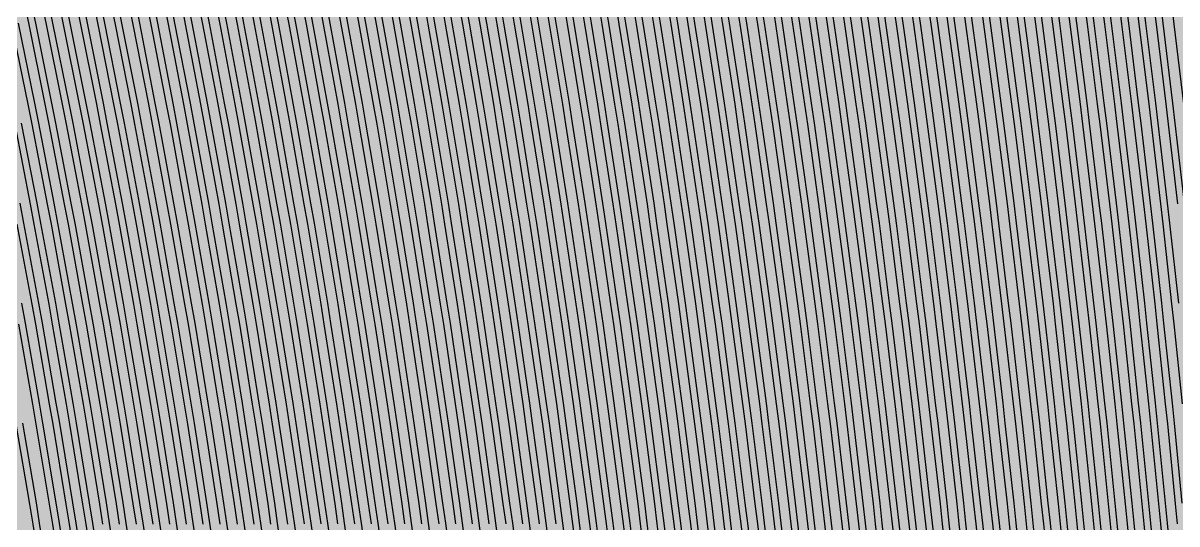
# Model space of a CAD drawing. Header units: metres. Extents: x -7220 to 10980, y -29667 to 1833.
# Drawn here: x 997.2 to 1357.4, y -17179.5 to -17022.9 of the extents above; entities that cross this region are included whole.
import ezdxf

# ---------------------------------------------------------------- set-up
doc = ezdxf.new("R2010")
doc.units = ezdxf.units.M
doc.layers.add('Metal1', color=4, linetype='CONTINUOUS')
doc.layers.add('Polyimide', color=7, linetype='CONTINUOUS')

msp = doc.modelspace()

# ---------------------------------------------------------------- hatches: boundary and pattern name
at = {"layer": 'Polyimide'}
msp.add_hatch(color=7, dxfattribs=at).paths.add_polyline_path([(4099.45, -13861.55), (4142.64, -14152.77), (4214.18, -14438.35), (4313.36, -14715.55), (4439.24, -14981.69), (4590.59, -15234.21), (4765.97, -15470.68), (4963.68, -15688.82), (5181.82, -15886.53), (5418.29, -16061.91), (5670.81, -16213.26), (5936.95, -16339.14), (6214.15, -16438.32), (6499.73, -16509.85), (6790.95, -16553.05), (7085, -16567.5), (9980.38, -16567.5), (10058.79, -16571.35), (10136.45, -16582.87), (10212.6, -16601.95), (10286.52, -16628.4), (10357.49, -16661.96), (10424.83, -16702.32), (10487.89, -16749.09), (10546.06, -16801.81), (10598.78, -16859.98), (10645.55, -16923.04), (10685.91, -16990.38), (10719.48, -17061.35), (10745.93, -17135.27), (10765, -17211.43), (10776.52, -17289.08), (10780.38, -17367.5), (10780.38, -21957.3), (10741.61, -22012.91), (10705.97, -22070.59), (10673.58, -22130.14), (10644.53, -22191.39), (10618.92, -22254.16), (10596.82, -22318.25), (10578.3, -22383.46), (10563.41, -22449.6), (10552.21, -22516.46), (10544.72, -22583.84), (10540.97, -22651.53), (10540.97, -22719.32), (10544.72, -22787.01), (10552.21, -22854.38), (10563.41, -22921.24), (10578.3, -22987.38), (10596.82, -23052.6), (10618.92, -23116.68), (10644.53, -23179.45), (10673.58, -23240.71), (10705.97, -23300.26), (10741.61, -23357.93), (10780.38, -23413.54), (10780.38, -28667.5), (10776.52, -28745.91), (10765, -28823.57), (10745.93, -28899.73), (10719.48, -28973.65), (10685.91, -29044.62), (10645.55, -29111.96), (10598.78, -29175.01), (10546.06, -29233.19), (10487.89, -29285.91), (10424.83, -29332.68), (10357.49, -29373.04), (10286.52, -29406.6), (10212.6, -29433.05), (10136.45, -29452.13), (10058.79, -29463.65), (9980.38, -29467.5), (-6219.63, -29467.5), (-6298.04, -29463.65), (-6375.7, -29452.13), (-6451.85, -29433.05), (-6525.77, -29406.6), (-6596.74, -29373.04), (-6664.08, -29332.68), (-6727.14, -29285.91), (-6785.31, -29233.19), (-6838.03, -29175.01), (-6884.8, -29111.96), (-6925.16, -29044.62), (-6958.73, -28973.65), (-6985.18, -28899.73), (-7004.25, -28823.57), (-7015.77, -28745.91), (-7019.63, -28667.5), (-7019.63, -23426.32), (-6979.36, -23370.07), (-6942.33, -23311.63), (-6908.66, -23251.2), (-6878.45, -23188.96), (-6851.81, -23125.12), (-6828.81, -23059.88), (-6809.53, -22993.44), (-6794.04, -22926.02), (-6782.37, -22857.83), (-6774.57, -22789.09), (-6770.67, -22720.02), (-6770.67, -22650.84), (-6774.57, -22581.77), (-6782.37, -22513.03), (-6794.04, -22444.84), (-6809.53, -22377.42), (-6828.81, -22310.98), (-6851.81, -22245.74), (-6878.45, -22181.89), (-6908.66, -22119.66), (-6942.33, -22059.22), (-6979.36, -22000.79), (-7019.63, -21944.54), (-7019.63, -17367.5), (-7015.77, -17289.08), (-7004.25, -17211.43), (-6985.18, -17135.27), (-6958.73, -17061.35), (-6925.16, -16990.38), (-6884.8, -16923.04), (-6838.03, -16859.98), (-6785.31, -16801.81), (-6727.14, -16749.09), (-6664.08, -16702.32), (-6596.74, -16661.96), (-6525.77, -16628.4), (-6451.85, -16601.95), (-6375.7, -16582.87), (-6298.04, -16571.35), (-6219.63, -16567.5), (-3314, -16567.5), (-3019.95, -16553.05), (-2728.73, -16509.85), (-2443.15, -16438.32), (-2165.95, -16339.14), (-1899.81, -16213.26), (-1647.29, -16061.91), (-1410.82, -15886.53), (-1192.68, -15688.82), (-994.97, -15470.68), (-819.59, -15234.21), (-668.24, -14981.69), (-542.36, -14715.55), (-443.18, -14438.35), (-371.64, -14152.77), (-328.45, -13861.55), (-314, -13567.5), (-314, -13373.48), (-317.45, -13328.11), (-327.72, -13283.78), (-344.58, -13241.52), (-367.63, -13202.3), (-396.35, -13167.01), (-430.08, -13136.47), (-468.03, -13111.38), (-509.35, -13092.32), (-509.35, -13092.32), (-578.18, -13061.27), (-642.2, -13021.24), (-700.26, -12972.96), (-751.3, -12917.31), (-794.39, -12855.3), (-828.74, -12788.06), (-853.73, -12716.8), (-868.91, -12642.84), (-874, -12567.5), (-868.91, -12492.16), (-853.73, -12418.19), (-828.74, -12346.94), (-794.39, -12279.7), (-751.3, -12217.69), (-700.26, -12162.04), (-642.2, -12113.76), (-578.18, -12073.73), (-509.35, -12042.68), (-509.35, -12042.68), (-468.03, -12023.62), (-430.08, -11998.53), (-396.35, -11967.99), (-367.63, -11932.7), (-344.58, -11893.47), (-327.72, -11851.21), (-317.45, -11806.89), (-314, -11761.52), (-314, -11074.31), (-317.45, -11028.94), (-327.72, -10984.62), (-344.58, -10942.36), (-367.63, -10903.13), (-396.35, -10867.84), (-430.08, -10837.3), (-468.03, -10812.21), (-509.35, -10793.16), (-509.35, -10793.16), (-578.18, -10762.1), (-642.2, -10722.07), (-700.26, -10673.8), (-751.3, -10618.15), (-794.39, -10556.13), (-828.74, -10488.89), (-853.73, -10417.64), (-868.91, -10343.67), (-874, -10268.33), (-868.91, -10192.99), (-853.73, -10119.03), (-828.74, -10047.77), (-794.39, -9980.53), (-751.3, -9918.52), (-700.26, -9862.87), (-642.2, -9814.59), (-578.18, -9774.56), (-509.35, -9743.51), (-509.35, -9743.51), (-468.03, -9724.45), (-430.08, -9699.36), (-396.35, -9668.82), (-367.63, -9633.53), (-344.58, -9594.31), (-327.72, -9552.05), (-317.45, -9507.72), (-314, -9462.35), (-314, -8775.14), (-317.45, -8729.78), (-327.72, -8685.45), (-344.58, -8643.19), (-367.63, -8603.96), (-396.35, -8568.68), (-430.08, -8538.14), (-468.03, -8513.05), (-509.35, -8493.99), (-509.35, -8493.99), (-578.18, -8462.94), (-642.2, -8422.91), (-700.26, -8374.63), (-751.3, -8318.98), (-794.39, -8256.97), (-828.74, -8189.73), (-853.73, -8118.47), (-868.91, -8044.5), (-874, -7969.17), (-868.91, -7893.83), (-853.73, -7819.86), (-828.74, -7748.61), (-794.39, -7681.36), (-751.3, -7619.35), (-700.26, -7563.7), (-642.2, -7515.42), (-578.18, -7475.4), (-509.35, -7444.34), (-509.35, -7444.34), (-468.03, -7425.28), (-430.08, -7400.2), (-396.35, -7369.66), (-367.63, -7334.37), (-344.58, -7295.14), (-327.72, -7252.88), (-317.45, -7208.56), (-314, -7163.19), (-314, -6475.98), (-317.45, -6430.61), (-327.72, -6386.29), (-344.58, -6344.02), (-367.63, -6304.8), (-396.35, -6269.51), (-430.08, -6238.97), (-468.03, -6213.88), (-509.35, -6194.82), (-509.35, -6194.82), (-578.18, -6163.77), (-642.2, -6123.74), (-700.26, -6075.46), (-751.3, -6019.81), (-794.39, -5957.8), (-828.74, -5890.56), (-853.73, -5819.31), (-868.91, -5745.34), (-874, -5670), (-868.91, -5594.66), (-853.73, -5520.69), (-828.74, -5449.44), (-794.39, -5382.2), (-751.3, -5320.19), (-700.26, -5264.54), (-642.2, -5216.26), (-578.18, -5176.23), (-509.35, -5145.18), (-509.35, -5145.18), (-468.03, -5126.12), (-430.08, -5101.03), (-396.35, -5070.49), (-367.63, -5035.2), (-344.58, -4995.98), (-327.72, -4953.71), (-317.45, -4909.39), (-314, -4864.02), (-314, 380), (-314, 1532.5), (-269, 1532.5), (-268.78, 1525.63), (-268.1, 1518.79), (-266.98, 1512.02), (-265.42, 1505.32), (-263.43, 1498.75), (-261.01, 1492.32), (-258.17, 1486.06), (-254.93, 1480), (-251.3, 1474.17), (-247.3, 1468.58), (-242.94, 1463.27), (-238.25, 1458.25), (-233.23, 1453.56), (-227.92, 1449.2), (-222.33, 1445.2), (-216.5, 1441.57), (-210.44, 1438.33), (-204.18, 1435.49), (-197.75, 1433.07), (-191.18, 1431.08), (-184.48, 1429.52), (-177.71, 1428.4), (-170.87, 1427.72), (-164, 1427.5), (-157.13, 1427.72), (-150.29, 1428.4), (-143.52, 1429.52), (-136.82, 1431.08), (-130.25, 1433.07), (-123.82, 1435.49), (-117.56, 1438.33), (-111.5, 1441.57), (-105.67, 1445.2), (-100.08, 1449.2), (-94.77, 1453.56), (-89.75, 1458.25), (-85.06, 1463.27), (-80.7, 1468.58), (-76.7, 1474.17), (-73.07, 1480), (-69.83, 1486.06), (-66.99, 1492.32), (-64.57, 1498.75), (-62.58, 1505.32), (-61.02, 1512.02), (-59.9, 1518.79), (-59.22, 1525.63), (-59, 1532.5), (1786, 1532.5), (3835, 1532.5), (3835.21, 1539.04), (3835.86, 1545.55), (3836.92, 1552.01), (3838.41, 1558.38), (3840.31, 1564.64), (3842.61, 1570.77), (3845.31, 1576.73), (3848.4, 1582.5), (3851.85, 1588.06), (3855.66, 1593.38), (3859.82, 1598.43), (3864.29, 1603.21), (3869.07, 1607.68), (3874.12, 1611.84), (3879.44, 1615.65), (3885, 1619.1), (3890.77, 1622.19), (3896.73, 1624.89), (3902.86, 1627.19), (3909.12, 1629.09), (3915.49, 1630.58), (3921.95, 1631.64), (3928.46, 1632.29), (3935, 1632.5), (3941.54, 1632.29), (3948.05, 1631.64), (3954.51, 1630.58), (3960.88, 1629.09), (3967.14, 1627.19), (3973.27, 1624.89), (3979.23, 1622.19), (3985, 1619.1), (3990.56, 1615.65), (3995.88, 1611.84), (4000.93, 1607.68), (4005.71, 1603.21), (4010.18, 1598.43), (4014.34, 1593.38), (4018.15, 1588.06), (4021.6, 1582.5), (4024.69, 1576.73), (4027.39, 1570.77), (4029.69, 1564.64), (4031.59, 1558.38), (4033.08, 1552.01), (4034.14, 1545.55), (4034.79, 1539.04), (4035, 1532.5), (4085, 1532.5), (4085, 380), (4085, 330), (4085, -4864.02), (4088.45, -4909.39), (4098.72, -4953.71), (4115.58, -4995.98), (4138.63, -5035.2), (4167.35, -5070.49), (4201.08, -5101.03), (4239.03, -5126.12), (4280.35, -5145.18), (4280.35, -5145.18), (4349.18, -5176.23), (4413.2, -5216.26), (4471.26, -5264.54), (4522.3, -5320.19), (4565.39, -5382.2), (4599.74, -5449.44), (4624.73, -5520.69), (4639.91, -5594.66), (4645, -5670), (4639.91, -5745.34), (4624.73, -5819.31), (4599.74, -5890.56), (4565.39, -5957.8), (4522.3, -6019.81), (4471.26, -6075.46), (4413.2, -6123.74), (4349.18, -6163.77), (4280.35, -6194.82), (4239.03, -6213.88), (4201.08, -6238.97), (4167.35, -6269.51), (4138.63, -6304.8), (4115.58, -6344.02), (4098.72, -6386.29), (4088.45, -6430.61), (4085, -6475.98), (4085, -13567.5), (4099.45, -13861.55)])

# ---------------------------------------------------------------- linework, layer by layer
at = {"layer": 'Metal1'}
for points in [[(1357.62, -17179.44), (1357.01, -17173.18), (1354.53, -17148.2), (1353.89, -17141.95), (1351.26, -17116.97), (1350.58, -17110.72), (1347.79, -17085.73), (1347.07, -17079.48), (1344.12, -17054.5), (1343.37, -17048.25), (1340.26, -17023.27), (1339.47, -17017.01), (1336.2, -16992.03), (1335.37, -16985.78), (1331.94, -16960.8), (1331.07, -16954.54), (1327.48, -16929.56), (1326.56, -16923.31), (1322.81, -16898.33), (1321.85, -16892.07), (1317.94, -16867.1), (1316.94, -16860.84), (1312.85, -16835.86), (1311.81, -16829.6)], [(1313.78, -16829.27), (1314.83, -16835.54), (1318.91, -16860.52), (1319.91, -16866.78), (1323.83, -16891.77), (1324.79, -16898.03), (1328.54, -16923.01), (1329.46, -16929.28), (1333.05, -16954.26), (1333.93, -16960.52), (1337.35, -16985.51), (1338.19, -16991.77), (1341.45, -17016.76), (1342.25, -17023.02), (1345.35, -17048), (1346.11, -17054.26), (1349.06, -17079.25), (1349.78, -17085.51), (1352.57, -17110.5), (1353.25, -17116.76), (1355.88, -17141.74), (1356.52, -17148), (1359, -17172.99)], [(1359.15, -17141.95), (1356.54, -17116.97), (1355.87, -17110.71), (1353.1, -17085.73), (1352.39, -17079.48), (1349.47, -17054.5), (1348.72, -17048.24), (1345.65, -17023.26), (1344.86, -17017.01), (1341.63, -16992.03), (1340.8, -16985.78), (1337.41, -16960.8), (1336.54, -16954.54), (1332.98, -16929.56), (1332.07, -16923.31), (1328.36, -16898.33), (1327.41, -16892.07), (1323.53, -16867.09), (1322.54, -16860.84), (1318.49, -16835.86), (1317.46, -16829.6)], [(1319.43, -16829.27), (1320.47, -16835.54), (1324.51, -16860.52), (1325.51, -16866.78), (1329.39, -16891.77), (1330.34, -16898.03), (1334.05, -16923.01), (1334.96, -16929.28), (1338.52, -16954.26), (1339.39, -16960.52), (1342.78, -16985.51), (1343.61, -16991.77), (1346.84, -17016.76), (1347.63, -17023.02), (1350.71, -17048), (1351.46, -17054.26), (1354.38, -17079.25), (1355.09, -17085.51), (1357.86, -17110.5)], [(1357.71, -17079.48), (1354.82, -17054.5), (1354.08, -17048.24), (1351.03, -17023.26), (1350.25, -17017.01), (1347.05, -16992.03), (1346.23, -16985.77), (1342.87, -16960.79), (1342.01, -16954.54), (1338.49, -16929.56), (1337.59, -16923.3), (1333.91, -16898.33), (1332.96, -16892.07), (1329.12, -16867.09), (1328.14, -16860.84), (1324.13, -16835.86), (1323.1, -16829.6)], [(1325.08, -16829.27), (1326.1, -16835.54), (1330.11, -16860.52), (1331.1, -16866.79), (1334.94, -16891.77), (1335.88, -16898.03), (1339.56, -16923.02), (1340.47, -16929.28), (1343.99, -16954.26), (1344.85, -16960.52), (1348.21, -16985.51), (1349.03, -16991.77), (1352.24, -17016.76), (1353.02, -17023.02), (1356.06, -17048), (1356.81, -17054.26), (1359.7, -17079.25)], [(1359.57, -17048.24), (1356.56, -17023.26), (1355.79, -17017.01), (1352.63, -16992.03), (1351.82, -16985.77), (1348.5, -16960.79), (1347.65, -16954.54), (1344.18, -16929.56), (1343.29, -16923.3), (1339.66, -16898.32), (1338.73, -16892.07), (1334.93, -16867.09), (1333.96, -16860.83), (1330.01, -16835.86), (1328.99, -16829.6)], [(1027.37, -17179.51), (1026.39, -17173.24), (1022.35, -17148.28), (1021.31, -17142.01), (1017.02, -17117.05), (1015.91, -17110.78), (1011.37, -17085.82), (1010.2, -17079.55), (1005.41, -17054.59), (1004.17, -17048.32), (999.12, -17023.36), (997.82, -17017.09)], [(999.78, -17016.68), (1001.08, -17022.96), (1006.13, -17047.93), (1007.37, -17054.2), (1012.17, -17079.18), (1013.34, -17085.45), (1017.88, -17110.43), (1018.99, -17116.7), (1023.28, -17141.68), (1024.33, -17147.95), (1028.37, -17172.93), (1029.35, -17179.2), (1033.14, -17204.18)], [(1032.6, -17179.51), (1031.62, -17173.24), (1027.61, -17148.28), (1026.57, -17142.01), (1022.3, -17117.05), (1021.2, -17110.78), (1016.69, -17085.82), (1015.52, -17079.55), (1010.76, -17054.59), (1009.53, -17048.32), (1004.51, -17023.36), (1003.21, -17017.09)], [(1005.17, -17016.68), (1006.46, -17022.96), (1011.49, -17047.93), (1012.72, -17054.21), (1017.49, -17079.18), (1018.65, -17085.45), (1023.17, -17110.43), (1024.27, -17116.7), (1028.54, -17141.68), (1029.58, -17147.95), (1033.6, -17172.93), (1034.57, -17179.2), (1038.35, -17204.18)], [(1037.82, -17179.5), (1036.85, -17173.24), (1032.86, -17148.27), (1031.83, -17142.01), (1027.59, -17117.04), (1026.49, -17110.78), (1022, -17085.81), (1020.84, -17079.55), (1016.1, -17054.58), (1014.88, -17048.32), (1009.89, -17023.35), (1008.6, -17017.09)], [(1010.56, -17016.68), (1011.85, -17022.96), (1016.84, -17047.93), (1018.07, -17054.21), (1022.81, -17079.18), (1023.97, -17085.46), (1028.46, -17110.43), (1029.56, -17116.7), (1033.8, -17141.68), (1034.83, -17147.95), (1038.83, -17172.93), (1039.8, -17179.2), (1043.55, -17204.18)], [(1043.05, -17179.5), (1042.08, -17173.24), (1038.11, -17148.27), (1037.08, -17142.01), (1032.87, -17117.04), (1031.78, -17110.78), (1027.32, -17085.81), (1026.17, -17079.55), (1021.45, -17054.58), (1020.24, -17048.32), (1015.27, -17023.35), (1014, -17017.09)], [(1015.95, -17016.68), (1017.23, -17022.96), (1022.2, -17047.93), (1023.42, -17054.21), (1028.13, -17079.18), (1029.28, -17085.46), (1033.75, -17110.43), (1034.84, -17116.71), (1039.06, -17141.68), (1040.08, -17147.95), (1044.06, -17172.93), (1045.02, -17179.2), (1048.75, -17204.18)], [(1048.27, -17179.5), (1047.31, -17173.24), (1043.36, -17148.27), (1042.34, -17142.01), (1038.15, -17117.04), (1037.07, -17110.78), (1032.63, -17085.81), (1031.49, -17079.55), (1026.8, -17054.58), (1025.59, -17048.32), (1020.66, -17023.35), (1019.39, -17017.08)], [(1021.35, -17016.68), (1022.62, -17022.96), (1027.56, -17047.93), (1028.77, -17054.21), (1033.45, -17079.18), (1034.6, -17085.46), (1039.04, -17110.43), (1040.12, -17116.71), (1044.32, -17141.68), (1045.34, -17147.96), (1049.29, -17172.93), (1050.25, -17179.2), (1053.95, -17204.18)], [(1053.49, -17179.5), (1052.54, -17173.24), (1048.62, -17148.27), (1047.6, -17142.01), (1043.43, -17117.04), (1042.36, -17110.78), (1037.95, -17085.81), (1036.81, -17079.55), (1032.15, -17054.58), (1030.95, -17048.31), (1026.04, -17023.35), (1024.78, -17017.08)], [(1026.74, -17016.68), (1028, -17022.96), (1032.91, -17047.93), (1034.12, -17054.21), (1038.78, -17079.18), (1039.92, -17085.46), (1044.33, -17110.43), (1045.41, -17116.71), (1049.57, -17141.68), (1050.59, -17147.96), (1054.52, -17172.93), (1055.47, -17179.2), (1059.16, -17204.18)], [(1058.8, -17179.5), (1057.86, -17173.24), (1053.96, -17148.27), (1052.96, -17142.01), (1048.82, -17117.04), (1047.76, -17110.78), (1043.38, -17085.81), (1042.25, -17079.54), (1037.63, -17054.58), (1036.44, -17048.31), (1031.57, -17023.35), (1030.32, -17017.08)], [(1032.28, -17016.68), (1033.53, -17022.96), (1038.4, -17047.93), (1039.6, -17054.21), (1044.22, -17079.19), (1045.35, -17085.46), (1049.73, -17110.44), (1050.8, -17116.71), (1054.93, -17141.69), (1055.94, -17147.96), (1059.83, -17172.94), (1060.78, -17179.21), (1064.44, -17204.19)], [(1064.17, -17179.5), (1063.23, -17173.24), (1059.37, -17148.27), (1058.38, -17142.01), (1054.28, -17117.04), (1053.23, -17110.77), (1048.89, -17085.81), (1047.77, -17079.54), (1043.2, -17054.58), (1042.02, -17048.31), (1037.2, -17023.35), (1035.95, -17017.08)], [(1037.92, -17016.69), (1039.16, -17022.96), (1043.98, -17047.94), (1045.16, -17054.21), (1049.74, -17079.19), (1050.86, -17085.46), (1055.2, -17110.44), (1056.26, -17116.71), (1060.35, -17141.69), (1061.35, -17147.96), (1065.21, -17172.94), (1066.15, -17179.21), (1069.77, -17204.19)], [(1069.39, -17179.5), (1068.46, -17173.24), (1064.63, -17148.27), (1063.64, -17142.01), (1059.57, -17117.04), (1058.51, -17110.77), (1054.21, -17085.81), (1053.09, -17079.54), (1048.55, -17054.58), (1047.37, -17048.31), (1042.58, -17023.34), (1041.35, -17017.08)], [(1043.31, -17016.69), (1044.54, -17022.96), (1049.34, -17047.94), (1050.51, -17054.21), (1055.06, -17079.19), (1056.18, -17085.46), (1060.49, -17110.44), (1061.54, -17116.71), (1065.61, -17141.69), (1066.6, -17147.96), (1070.44, -17172.94), (1071.37, -17179.21), (1074.97, -17204.19)], [(1074.61, -17179.5), (1073.69, -17173.24), (1069.88, -17148.27), (1068.89, -17142), (1064.85, -17117.03), (1063.8, -17110.77), (1059.52, -17085.8), (1058.42, -17079.54), (1053.89, -17054.57), (1052.73, -17048.31), (1047.96, -17023.34), (1046.74, -17017.08)], [(1048.7, -17016.69), (1049.93, -17022.96), (1054.69, -17047.94), (1055.86, -17054.21), (1060.39, -17079.19), (1061.49, -17085.46), (1065.78, -17110.44), (1066.82, -17116.71), (1070.87, -17141.69), (1071.86, -17147.96), (1075.67, -17172.94), (1076.59, -17179.21), (1080.17, -17204.19)], [(1079.84, -17179.5), (1078.92, -17173.24), (1075.13, -17148.26), (1074.15, -17142), (1070.13, -17117.03), (1069.09, -17110.77), (1064.84, -17085.8), (1063.74, -17079.54), (1059.24, -17054.57), (1058.08, -17048.31), (1053.35, -17023.34), (1052.13, -17017.08)], [(1054.09, -17016.69), (1055.31, -17022.96), (1060.05, -17047.94), (1061.21, -17054.21), (1065.71, -17079.19), (1066.81, -17085.46), (1071.07, -17110.44), (1072.1, -17116.71), (1076.13, -17141.69), (1077.11, -17147.96), (1080.9, -17172.94), (1081.82, -17179.21), (1085.37, -17204.19)], [(1085.06, -17179.49), (1084.15, -17173.23), (1080.38, -17148.26), (1079.41, -17142), (1075.41, -17117.03), (1074.38, -17110.77), (1070.15, -17085.8), (1069.06, -17079.54), (1064.59, -17054.57), (1063.44, -17048.31), (1058.73, -17023.34), (1057.52, -17017.08)], [(1059.48, -17016.69), (1060.7, -17022.97), (1065.41, -17047.94), (1066.56, -17054.21), (1071.03, -17079.19), (1072.12, -17085.46), (1076.35, -17110.44), (1077.39, -17116.71), (1081.39, -17141.69), (1082.36, -17147.96), (1086.13, -17172.94), (1087.04, -17179.21), (1090.58, -17204.19)], [(1090.29, -17179.49), (1089.38, -17173.23), (1085.64, -17148.26), (1084.67, -17142), (1080.7, -17117.03), (1079.67, -17110.77), (1075.47, -17085.8), (1074.38, -17079.54), (1069.94, -17054.57), (1068.8, -17048.31), (1064.12, -17023.34), (1062.91, -17017.07)], [(1064.88, -17016.69), (1066.08, -17022.97), (1070.76, -17047.94), (1071.91, -17054.22), (1076.35, -17079.19), (1077.44, -17085.46), (1081.64, -17110.44), (1082.67, -17116.71), (1086.65, -17141.69), (1087.61, -17147.96), (1091.36, -17172.94), (1092.27, -17179.21), (1095.78, -17204.19)], [(1095.51, -17179.49), (1094.61, -17173.23), (1090.89, -17148.26), (1089.93, -17142), (1085.98, -17117.03), (1084.96, -17110.77), (1080.78, -17085.8), (1079.7, -17079.54), (1075.29, -17054.57), (1074.15, -17048.3), (1069.5, -17023.34), (1068.31, -17017.07)], [(1070.27, -17016.69), (1071.47, -17022.97), (1076.12, -17047.94), (1077.26, -17054.22), (1081.67, -17079.19), (1082.75, -17085.46), (1086.93, -17110.44), (1087.95, -17116.71), (1091.9, -17141.69), (1092.87, -17147.96), (1096.59, -17172.94), (1097.49, -17179.21), (1100.98, -17204.19)], [(1100.74, -17179.49), (1099.84, -17173.23), (1096.14, -17148.26), (1095.19, -17142), (1091.26, -17117.03), (1090.25, -17110.77), (1086.1, -17085.8), (1085.02, -17079.54), (1080.64, -17054.57), (1079.51, -17048.3), (1074.89, -17023.34), (1073.7, -17017.07)], [(1075.66, -17016.69), (1076.85, -17022.97), (1081.48, -17047.94), (1082.61, -17054.22), (1087, -17079.19), (1088.07, -17085.47), (1092.22, -17110.44), (1093.24, -17116.71), (1097.16, -17141.69), (1098.12, -17147.96), (1101.82, -17172.94), (1102.72, -17179.21), (1106.19, -17204.19)], [(1105.96, -17179.49), (1105.07, -17173.23), (1101.39, -17148.26), (1100.45, -17142), (1096.55, -17117.03), (1095.54, -17110.77), (1091.41, -17085.8), (1090.35, -17079.53), (1085.99, -17054.57), (1084.86, -17048.3), (1080.27, -17023.34), (1079.09, -17017.07)], [(1081.05, -17016.7), (1082.24, -17022.97), (1086.83, -17047.95), (1087.96, -17054.22), (1092.32, -17079.2), (1093.38, -17085.47), (1097.51, -17110.44), (1098.52, -17116.71), (1102.42, -17141.69), (1103.37, -17147.96), (1107.05, -17172.94), (1107.94, -17179.21), (1111.39, -17204.19)], [(1111.18, -17179.49), (1110.3, -17173.23), (1106.65, -17148.26), (1105.7, -17142), (1101.83, -17117.03), (1100.83, -17110.77), (1096.73, -17085.8), (1095.67, -17079.53), (1091.34, -17054.56), (1090.22, -17048.3), (1085.66, -17023.33), (1084.48, -17017.07)], [(1086.45, -17016.7), (1087.62, -17022.97), (1092.19, -17047.95), (1093.31, -17054.22), (1097.64, -17079.2), (1098.7, -17085.47), (1102.8, -17110.45), (1103.8, -17116.72), (1107.68, -17141.7), (1108.63, -17147.96), (1112.28, -17172.95), (1113.16, -17179.21), (1116.59, -17204.19)], [(1116.41, -17179.49), (1115.53, -17173.23), (1111.9, -17148.26), (1110.96, -17142), (1107.11, -17117.03), (1106.12, -17110.76), (1102.04, -17085.79), (1100.99, -17079.53), (1096.68, -17054.56), (1095.58, -17048.3), (1091.04, -17023.33), (1089.87, -17017.07)], [(1091.84, -17016.7), (1093.01, -17022.97), (1097.54, -17047.95), (1098.65, -17054.22), (1102.96, -17079.2), (1104.01, -17085.47), (1108.09, -17110.45), (1109.09, -17116.72), (1112.94, -17141.7), (1113.88, -17147.96), (1117.51, -17172.95), (1118.39, -17179.21), (1121.79, -17204.2)], [(1121.72, -17179.49), (1120.84, -17173.23), (1117.25, -17148.26), (1116.32, -17142), (1112.5, -17117.02), (1111.51, -17110.76), (1107.47, -17085.79), (1106.43, -17079.53), (1102.16, -17054.56), (1101.06, -17048.3), (1096.57, -17023.33), (1095.41, -17017.07)], [(1097.38, -17016.7), (1098.54, -17022.97), (1103.03, -17047.95), (1104.13, -17054.22), (1108.4, -17079.2), (1109.45, -17085.47), (1113.49, -17110.45), (1114.48, -17116.72), (1118.3, -17141.7), (1119.23, -17147.97), (1122.82, -17172.95), (1123.7, -17179.21), (1127.07, -17204.2)], [(1127.08, -17179.48), (1126.22, -17173.23), (1122.66, -17148.25), (1121.74, -17141.99), (1117.96, -17117.02), (1116.98, -17110.76), (1112.98, -17085.79), (1111.95, -17079.53), (1107.73, -17054.56), (1106.64, -17048.3), (1102.19, -17023.33), (1101.05, -17017.06)], [(1103.02, -17016.7), (1104.16, -17022.97), (1108.61, -17047.95), (1109.7, -17054.22), (1113.93, -17079.2), (1114.96, -17085.47), (1118.96, -17110.45), (1119.94, -17116.72), (1123.72, -17141.7), (1124.64, -17147.97), (1128.2, -17172.95), (1129.06, -17179.22), (1132.4, -17204.2)], [(1132.3, -17179.48), (1131.45, -17173.23), (1127.91, -17148.25), (1127, -17141.99), (1123.24, -17117.02), (1122.27, -17110.76), (1118.3, -17085.79), (1117.28, -17079.53), (1113.08, -17054.56), (1112, -17048.3), (1107.58, -17023.33), (1106.44, -17017.06)], [(1108.41, -17016.7), (1109.55, -17022.97), (1113.97, -17047.95), (1115.05, -17054.22), (1119.25, -17079.2), (1120.27, -17085.47), (1124.25, -17110.45), (1125.22, -17116.72), (1128.98, -17141.7), (1129.89, -17147.97), (1133.43, -17172.95), (1134.29, -17179.22), (1137.61, -17204.2)], [(1137.53, -17179.48), (1136.68, -17173.22), (1133.16, -17148.25), (1132.26, -17141.99), (1128.53, -17117.02), (1127.56, -17110.76), (1123.61, -17085.79), (1122.6, -17079.53), (1118.43, -17054.56), (1117.35, -17048.29), (1112.96, -17023.33), (1111.83, -17017.06)], [(1113.8, -17016.7), (1114.93, -17022.97), (1119.33, -17047.95), (1120.4, -17054.22), (1124.57, -17079.2), (1125.59, -17085.47), (1129.54, -17110.45), (1130.5, -17116.72), (1134.23, -17141.7), (1135.14, -17147.97), (1138.66, -17172.95), (1139.51, -17179.22), (1142.81, -17204.2)], [(1142.75, -17179.48), (1141.9, -17173.22), (1138.42, -17148.25), (1137.51, -17141.99), (1133.81, -17117.02), (1132.85, -17110.76), (1128.93, -17085.79), (1127.92, -17079.53), (1123.78, -17054.56), (1122.71, -17048.29), (1118.35, -17023.32), (1117.22, -17017.06)], [(1119.19, -17016.7), (1120.32, -17022.98), (1124.68, -17047.95), (1125.75, -17054.22), (1129.89, -17079.2), (1130.9, -17085.47), (1134.83, -17110.45), (1135.79, -17116.72), (1139.49, -17141.7), (1140.4, -17147.97), (1143.89, -17172.95), (1144.73, -17179.22), (1148.01, -17204.2)], [(1147.98, -17179.48), (1147.13, -17173.22), (1143.67, -17148.25), (1142.77, -17141.99), (1139.09, -17117.02), (1138.14, -17110.76), (1134.24, -17085.79), (1133.24, -17079.53), (1129.13, -17054.55), (1128.07, -17048.29), (1123.73, -17023.32), (1122.62, -17017.06)], [(1124.58, -17016.71), (1125.7, -17022.98), (1130.04, -17047.95), (1131.1, -17054.22), (1135.21, -17079.2), (1136.22, -17085.47), (1140.12, -17110.45), (1141.07, -17116.72), (1144.75, -17141.7), (1145.65, -17147.97), (1149.12, -17172.95), (1149.96, -17179.22), (1153.21, -17204.2)], [(1153.2, -17179.48), (1152.36, -17173.22), (1148.92, -17148.25), (1148.03, -17141.99), (1144.37, -17117.02), (1143.43, -17110.76), (1139.56, -17085.78), (1138.56, -17079.52), (1134.47, -17054.55), (1133.42, -17048.29), (1129.12, -17023.32), (1128.01, -17017.06)], [(1129.98, -17016.71), (1131.09, -17022.98), (1135.39, -17047.96), (1136.45, -17054.23), (1140.54, -17079.21), (1141.54, -17085.47), (1145.41, -17110.45), (1146.35, -17116.72), (1150.01, -17141.7), (1150.9, -17147.97), (1154.35, -17172.95), (1155.18, -17179.22), (1158.42, -17204.2)], [(1158.42, -17179.48), (1157.59, -17173.22), (1154.17, -17148.25), (1153.29, -17141.99), (1149.66, -17117.02), (1148.72, -17110.76), (1144.87, -17085.78), (1143.88, -17079.52), (1139.82, -17054.55), (1138.78, -17048.29), (1134.5, -17023.32), (1133.4, -17017.06)], [(1135.37, -17016.71), (1136.47, -17022.98), (1140.75, -17047.96), (1141.8, -17054.23), (1145.86, -17079.21), (1146.85, -17085.47), (1150.7, -17110.46), (1151.64, -17116.72), (1155.27, -17141.7), (1156.15, -17147.97), (1159.58, -17172.95), (1160.41, -17179.22), (1163.62, -17204.2)], [(1163.65, -17179.48), (1162.82, -17173.22), (1159.43, -17148.25), (1158.55, -17141.99), (1154.94, -17117.01), (1154.01, -17110.75), (1150.19, -17085.78), (1149.21, -17079.52), (1145.17, -17054.55), (1144.13, -17048.29), (1139.88, -17023.32), (1138.79, -17017.06)], [(1140.76, -17016.71), (1141.86, -17022.98), (1146.11, -17047.96), (1147.15, -17054.23), (1151.18, -17079.21), (1152.17, -17085.48), (1155.99, -17110.46), (1156.92, -17116.72), (1160.53, -17141.71), (1161.41, -17147.97), (1164.81, -17172.95), (1165.63, -17179.22), (1168.82, -17204.2)], [(1172.04, -17204.45), (1168.87, -17179.48), (1168.05, -17173.22), (1164.68, -17148.24), (1163.81, -17141.99), (1160.22, -17117.01), (1159.3, -17110.75), (1155.5, -17085.78), (1154.53, -17079.52), (1150.52, -17054.55), (1149.49, -17048.29), (1145.27, -17023.32), (1144.18, -17017.06)], [(1146.15, -17016.71), (1147.24, -17022.98), (1151.46, -17047.96), (1152.49, -17054.23), (1156.5, -17079.21), (1157.48, -17085.48), (1161.28, -17110.46), (1162.2, -17116.72), (1165.79, -17141.71), (1166.66, -17147.97), (1170.04, -17172.96), (1170.86, -17179.22), (1174.03, -17204.2)], [(1177.24, -17204.45), (1174.1, -17179.48), (1173.28, -17173.22), (1169.93, -17148.24), (1169.07, -17141.99), (1165.51, -17117.01), (1164.59, -17110.75), (1160.82, -17085.78), (1159.85, -17079.52), (1155.87, -17054.55), (1154.85, -17048.29), (1150.65, -17023.32), (1149.58, -17017.05)], [(1151.55, -17016.71), (1152.63, -17022.98), (1156.82, -17047.96), (1157.84, -17054.23), (1161.82, -17079.21), (1162.8, -17085.48), (1166.57, -17110.46), (1167.49, -17116.73), (1171.05, -17141.71), (1171.91, -17147.97), (1175.27, -17172.96), (1176.08, -17179.22), (1179.23, -17204.21)], [(1182.45, -17204.45), (1179.32, -17179.47), (1178.51, -17173.22), (1175.18, -17148.24), (1174.32, -17141.98), (1170.79, -17117.01), (1169.88, -17110.75), (1166.13, -17085.78), (1165.17, -17079.52), (1161.22, -17054.55), (1160.2, -17048.29), (1156.04, -17023.31), (1154.97, -17017.05)], [(1156.94, -17016.71), (1158.01, -17022.98), (1162.17, -17047.96), (1163.19, -17054.23), (1167.15, -17079.21), (1168.11, -17085.48), (1171.86, -17110.46), (1172.77, -17116.73), (1176.3, -17141.71), (1177.17, -17147.97), (1180.5, -17172.96), (1181.31, -17179.22), (1184.43, -17204.21)], [(1187.73, -17204.45), (1184.63, -17179.47), (1183.83, -17173.22), (1180.53, -17148.24), (1179.68, -17141.98), (1176.18, -17117.01), (1175.27, -17110.75), (1171.57, -17085.78), (1170.61, -17079.52), (1166.7, -17054.54), (1165.69, -17048.28), (1161.57, -17023.31), (1160.51, -17017.05)], [(1162.48, -17016.71), (1163.54, -17022.98), (1167.66, -17047.96), (1168.67, -17054.23), (1172.59, -17079.21), (1173.55, -17085.48), (1177.25, -17110.46), (1178.16, -17116.73), (1181.66, -17141.71), (1182.51, -17147.98), (1185.81, -17172.96), (1186.61, -17179.22), (1189.71, -17204.21)], [(1193.05, -17204.45), (1189.99, -17179.47), (1189.2, -17173.22), (1185.94, -17148.24), (1185.1, -17141.98), (1181.64, -17117.01), (1180.74, -17110.75), (1177.08, -17085.77), (1176.13, -17079.52), (1172.26, -17054.54), (1171.27, -17048.28), (1167.19, -17023.31), (1166.14, -17017.05)], [(1168.11, -17016.72), (1169.16, -17022.98), (1173.24, -17047.96), (1174.24, -17054.23), (1178.11, -17079.21), (1179.06, -17085.48), (1182.72, -17110.46), (1183.62, -17116.73), (1187.08, -17141.71), (1187.92, -17147.98), (1191.19, -17172.96), (1191.98, -17179.22), (1195.04, -17204.21)], [(1198.26, -17204.45), (1195.22, -17179.47), (1194.43, -17173.21), (1191.19, -17148.24), (1190.36, -17141.98), (1186.92, -17117.01), (1186.03, -17110.75), (1182.39, -17085.77), (1181.46, -17079.51), (1177.61, -17054.54), (1176.62, -17048.28), (1172.58, -17023.31), (1171.53, -17017.05)], [(1173.51, -17016.72), (1174.55, -17022.99), (1178.6, -17047.97), (1179.59, -17054.23), (1183.43, -17079.21), (1184.37, -17085.48), (1188.01, -17110.46), (1188.9, -17116.73), (1192.34, -17141.71), (1193.18, -17147.98), (1196.42, -17172.96), (1197.2, -17179.22), (1200.24, -17204.21)], [(1203.46, -17204.45), (1200.44, -17179.47), (1199.66, -17173.21), (1196.45, -17148.24), (1195.62, -17141.98), (1192.2, -17117), (1191.32, -17110.75), (1187.71, -17085.77), (1186.78, -17079.51), (1182.96, -17054.54), (1181.98, -17048.28), (1177.96, -17023.31), (1176.93, -17017.05)], [(1178.9, -17016.72), (1179.93, -17022.99), (1183.96, -17047.97), (1184.94, -17054.23), (1188.76, -17079.22), (1189.69, -17085.48), (1193.3, -17110.46), (1194.18, -17116.73), (1197.6, -17141.71), (1198.43, -17147.98), (1201.65, -17172.96), (1202.43, -17179.23), (1205.45, -17204.21)], [(1208.66, -17204.45), (1205.67, -17179.47), (1204.89, -17173.21), (1201.7, -17148.24), (1200.88, -17141.98), (1197.49, -17117), (1196.61, -17110.75), (1193.02, -17085.77), (1192.1, -17079.51), (1188.31, -17054.54), (1187.34, -17048.28), (1183.34, -17023.31), (1182.32, -17017.05)], [(1184.29, -17016.72), (1185.32, -17022.99), (1189.31, -17047.97), (1190.29, -17054.24), (1194.08, -17079.22), (1195, -17085.48), (1198.59, -17110.47), (1199.47, -17116.73), (1202.86, -17141.71), (1203.68, -17147.98), (1206.88, -17172.96), (1207.65, -17179.23), (1210.65, -17204.21)], [(1213.87, -17204.44), (1210.89, -17179.47), (1210.12, -17173.21), (1206.95, -17148.23), (1206.13, -17141.98), (1202.77, -17117), (1201.9, -17110.74), (1198.34, -17085.77), (1197.42, -17079.51), (1193.66, -17054.54), (1192.69, -17048.28), (1188.73, -17023.31), (1187.71, -17017.05)], [(1189.68, -17016.72), (1190.7, -17022.99), (1194.67, -17047.97), (1195.64, -17054.24), (1199.4, -17079.22), (1200.32, -17085.48), (1203.88, -17110.47), (1204.75, -17116.73), (1208.12, -17141.72), (1208.94, -17147.98), (1212.11, -17172.96), (1212.88, -17179.23), (1215.85, -17204.21)], [(1219.07, -17204.44), (1216.11, -17179.47), (1215.35, -17173.21), (1212.2, -17148.23), (1211.39, -17141.98), (1208.05, -17117), (1207.19, -17110.74), (1203.65, -17085.77), (1202.74, -17079.51), (1199.01, -17054.54), (1198.05, -17048.28), (1194.11, -17023.3), (1193.1, -17017.04)], [(1195.08, -17016.72), (1196.09, -17022.99), (1200.02, -17047.97), (1200.99, -17054.24), (1204.72, -17079.22), (1205.63, -17085.48), (1209.17, -17110.47), (1210.03, -17116.73), (1213.38, -17141.72), (1214.19, -17147.98), (1217.34, -17172.96), (1218.1, -17179.23), (1221.05, -17204.21)], [(1224.27, -17204.44), (1221.34, -17179.47), (1220.58, -17173.21), (1217.46, -17148.23), (1216.65, -17141.98), (1213.33, -17117), (1212.48, -17110.74), (1208.97, -17085.77), (1208.06, -17079.51), (1204.36, -17054.54), (1203.4, -17048.28), (1199.5, -17023.3), (1198.49, -17017.04)], [(1200.47, -17016.72), (1201.47, -17022.99), (1205.38, -17047.97), (1206.34, -17054.24), (1210.04, -17079.22), (1210.95, -17085.49), (1214.46, -17110.47), (1215.32, -17116.73), (1218.63, -17141.72), (1219.44, -17147.98), (1222.57, -17172.97), (1223.32, -17179.23), (1226.26, -17204.21)], [(1229.47, -17204.44), (1226.56, -17179.46), (1225.81, -17173.21), (1222.71, -17148.23), (1221.91, -17141.98), (1218.62, -17117), (1217.77, -17110.74), (1214.28, -17085.77), (1213.39, -17079.51), (1209.71, -17054.53), (1208.76, -17048.28), (1204.88, -17023.3), (1203.89, -17017.04)], [(1205.86, -17016.72), (1206.86, -17022.99), (1210.74, -17047.97), (1211.68, -17054.24), (1215.37, -17079.22), (1216.26, -17085.49), (1219.75, -17110.47), (1220.6, -17116.73), (1223.89, -17141.72), (1224.69, -17147.98), (1227.8, -17172.97), (1228.55, -17179.23), (1231.46, -17204.21)], [(1234.68, -17204.44), (1231.79, -17179.46), (1231.04, -17173.21), (1227.96, -17148.23), (1227.17, -17141.97), (1223.9, -17117), (1223.06, -17110.74), (1219.6, -17085.77), (1218.71, -17079.51), (1215.05, -17054.53), (1214.12, -17048.27), (1210.27, -17023.3), (1209.28, -17017.04)], [(1211.25, -17016.72), (1212.24, -17022.99), (1216.09, -17047.97), (1217.03, -17054.24), (1220.69, -17079.22), (1221.58, -17085.49), (1225.04, -17110.47), (1225.88, -17116.73), (1229.15, -17141.72), (1229.95, -17147.98), (1233.03, -17172.97), (1233.77, -17179.23), (1236.66, -17204.22)], [(1239.88, -17204.44), (1237.01, -17179.46), (1236.27, -17173.21), (1233.22, -17148.23), (1232.43, -17141.97), (1229.18, -17117), (1228.35, -17110.74), (1224.91, -17085.76), (1224.03, -17079.51), (1220.4, -17054.53), (1219.47, -17048.27), (1215.65, -17023.3), (1214.67, -17017.04)], [(1216.65, -17016.73), (1217.63, -17022.99), (1221.45, -17047.97), (1222.38, -17054.24), (1226.01, -17079.22), (1226.89, -17085.49), (1230.33, -17110.47), (1231.17, -17116.74), (1234.41, -17141.72), (1235.2, -17147.98), (1238.26, -17172.97), (1239, -17179.23), (1241.87, -17204.22)], [(1245.08, -17204.44), (1242.24, -17179.46), (1241.5, -17173.21), (1238.47, -17148.23), (1237.69, -17141.97), (1234.47, -17117), (1233.64, -17110.74), (1230.23, -17085.76), (1229.35, -17079.51), (1225.75, -17054.53), (1224.83, -17048.27), (1221.04, -17023.3), (1220.06, -17017.04)], [(1222.04, -17016.73), (1223.01, -17022.99), (1226.8, -17047.98), (1227.73, -17054.24), (1231.33, -17079.22), (1232.21, -17085.49), (1235.62, -17110.47), (1236.45, -17116.74), (1239.67, -17141.72), (1240.45, -17147.98), (1243.49, -17172.97), (1244.22, -17179.23), (1247.07, -17204.22)], [(1250.36, -17204.44), (1247.54, -17179.46), (1246.82, -17173.2), (1243.82, -17148.23), (1243.04, -17141.97), (1239.86, -17116.99), (1239.03, -17110.74), (1235.66, -17085.76), (1234.79, -17079.5), (1231.23, -17054.53), (1230.32, -17048.27), (1226.56, -17023.3), (1225.6, -17017.04)], [(1227.58, -17016.73), (1228.54, -17022.99), (1232.29, -17047.98), (1233.21, -17054.24), (1236.77, -17079.23), (1237.64, -17085.49), (1241.02, -17110.47), (1241.84, -17116.74), (1245.03, -17141.72), (1245.8, -17147.98), (1248.8, -17172.97), (1249.53, -17179.23), (1252.35, -17204.22)], [(1255.69, -17204.44), (1252.91, -17179.46), (1252.19, -17173.2), (1249.23, -17148.23), (1248.46, -17141.97), (1245.32, -17116.99), (1244.5, -17110.74), (1241.17, -17085.76), (1240.32, -17079.5), (1236.8, -17054.53), (1235.89, -17048.27), (1232.19, -17023.29), (1231.24, -17017.04)], [(1233.21, -17016.73), (1234.17, -17023), (1237.87, -17047.98), (1238.78, -17054.24), (1242.3, -17079.23), (1243.16, -17085.49), (1246.49, -17110.48), (1247.3, -17116.74), (1250.45, -17141.72), (1251.21, -17147.99), (1254.18, -17172.97), (1254.9, -17179.23), (1257.68, -17204.22)], [(1260.89, -17204.44), (1258.13, -17179.46), (1257.42, -17173.2), (1254.48, -17148.22), (1253.72, -17141.97), (1250.6, -17116.99), (1249.79, -17110.74), (1246.49, -17085.76), (1245.64, -17079.5), (1242.15, -17054.52), (1241.25, -17048.27), (1237.57, -17023.29), (1236.63, -17017.03)], [(1238.61, -17016.73), (1239.55, -17023), (1243.23, -17047.98), (1244.13, -17054.24), (1247.62, -17079.23), (1248.47, -17085.49), (1251.78, -17110.48), (1252.58, -17116.74), (1255.7, -17141.72), (1256.46, -17147.99), (1259.41, -17172.97), (1260.12, -17179.23), (1262.88, -17204.22)], [(1266.09, -17204.44), (1263.36, -17179.46), (1262.65, -17173.2), (1259.73, -17148.22), (1258.98, -17141.97), (1255.88, -17116.99), (1255.08, -17110.73), (1251.8, -17085.76), (1250.96, -17079.5), (1247.5, -17054.52), (1246.61, -17048.27), (1242.96, -17023.29), (1242.02, -17017.03)], [(1244, -17016.73), (1244.94, -17023), (1248.59, -17047.98), (1249.48, -17054.25), (1252.94, -17079.23), (1253.79, -17085.49), (1257.07, -17110.48), (1257.87, -17116.74), (1260.96, -17141.73), (1261.72, -17147.99), (1264.64, -17172.97), (1265.34, -17179.23), (1268.08, -17204.22)], [(1271.3, -17204.43), (1268.58, -17179.46), (1267.88, -17173.2), (1264.98, -17148.22), (1264.24, -17141.97), (1261.16, -17116.99), (1260.37, -17110.73), (1257.12, -17085.76), (1256.28, -17079.5), (1252.85, -17054.52), (1251.96, -17048.27), (1248.34, -17023.29), (1247.41, -17017.03)], [(1249.39, -17016.73), (1250.32, -17023), (1253.94, -17047.98), (1254.83, -17054.25), (1258.26, -17079.23), (1259.1, -17085.49), (1262.36, -17110.48), (1263.15, -17116.74), (1266.22, -17141.73), (1266.97, -17147.99), (1269.87, -17172.97), (1270.57, -17179.24), (1273.29, -17204.22)], [(1276.5, -17204.43), (1273.8, -17179.45), (1273.11, -17173.2), (1270.24, -17148.22), (1269.5, -17141.97), (1266.45, -17116.99), (1265.66, -17110.73), (1262.43, -17085.75), (1261.6, -17079.5), (1258.19, -17054.52), (1257.32, -17048.26), (1253.73, -17023.29), (1252.8, -17017.03)], [(1254.78, -17016.74), (1255.71, -17023), (1259.3, -17047.98), (1260.18, -17054.25), (1263.58, -17079.23), (1264.42, -17085.49), (1267.64, -17110.48), (1268.43, -17116.74), (1271.48, -17141.73), (1272.22, -17147.99), (1275.09, -17172.98), (1275.79, -17179.24), (1278.49, -17204.22)], [(1281.7, -17204.43), (1279.03, -17179.45), (1278.34, -17173.2), (1275.49, -17148.22), (1274.75, -17141.97), (1271.73, -17116.99), (1270.95, -17110.73), (1267.75, -17085.75), (1266.92, -17079.5), (1263.54, -17054.52), (1262.67, -17048.26), (1259.11, -17023.29), (1258.2, -17017.03)], [(1260.18, -17016.74), (1261.09, -17023), (1264.65, -17047.98), (1265.52, -17054.25), (1268.91, -17079.23), (1269.73, -17085.5), (1272.93, -17110.48), (1273.71, -17116.74), (1276.74, -17141.73), (1277.48, -17147.99), (1280.32, -17172.98), (1281.02, -17179.24), (1283.69, -17204.22)], [(1286.9, -17204.43), (1284.25, -17179.45), (1283.57, -17173.2), (1280.74, -17148.22), (1280.01, -17141.96), (1277.01, -17116.99), (1276.24, -17110.73), (1273.06, -17085.75), (1272.25, -17079.5), (1268.89, -17054.52), (1268.03, -17048.26), (1264.5, -17023.29), (1263.59, -17017.03)], [(1265.57, -17016.74), (1266.48, -17023), (1270.01, -17047.99), (1270.87, -17054.25), (1274.23, -17079.23), (1275.05, -17085.5), (1278.22, -17110.48), (1279, -17116.74), (1282, -17141.73), (1282.73, -17147.99), (1285.55, -17172.98), (1286.24, -17179.24), (1288.89, -17204.22)], [(1292.11, -17204.43), (1289.48, -17179.45), (1288.8, -17173.2), (1285.99, -17148.22), (1285.27, -17141.96), (1282.3, -17116.98), (1281.53, -17110.73), (1278.38, -17085.75), (1277.57, -17079.5), (1274.24, -17054.52), (1273.39, -17048.26), (1269.88, -17023.28), (1268.98, -17017.03)], [(1270.96, -17016.74), (1271.86, -17023), (1275.37, -17047.99), (1276.22, -17054.25), (1279.55, -17079.23), (1280.36, -17085.5), (1283.51, -17110.48), (1284.28, -17116.74), (1287.26, -17141.73), (1287.98, -17147.99), (1290.78, -17172.98), (1291.47, -17179.24), (1294.1, -17204.23)], [(1297.31, -17204.43), (1294.7, -17179.45), (1294.03, -17173.2), (1291.25, -17148.22), (1290.53, -17141.96), (1287.58, -17116.98), (1286.82, -17110.73), (1283.69, -17085.75), (1282.89, -17079.49), (1279.59, -17054.52), (1278.74, -17048.26), (1275.27, -17023.28), (1274.37, -17017.03)], [(1276.35, -17016.74), (1277.25, -17023), (1280.72, -17047.99), (1281.57, -17054.25), (1284.87, -17079.24), (1285.68, -17085.5), (1288.8, -17110.48), (1289.56, -17116.74), (1292.52, -17141.73), (1293.23, -17147.99), (1296.01, -17172.98), (1296.69, -17179.24), (1299.3, -17204.23)], [(1302.51, -17204.43), (1299.93, -17179.45), (1299.26, -17173.2), (1296.5, -17148.22), (1295.79, -17141.96), (1292.86, -17116.98), (1292.11, -17110.73), (1289.01, -17085.75), (1288.21, -17079.49), (1284.94, -17054.51), (1284.1, -17048.26), (1280.65, -17023.28), (1279.76, -17017.02)], [(1281.74, -17016.74), (1282.63, -17023), (1286.08, -17047.99), (1286.92, -17054.25), (1290.19, -17079.24), (1290.99, -17085.5), (1294.09, -17110.48), (1294.85, -17116.75), (1297.78, -17141.73), (1298.49, -17147.99), (1301.24, -17172.98), (1301.91, -17179.24), (1304.5, -17204.23)], [(1307.72, -17204.43), (1305.15, -17179.45), (1304.49, -17173.19), (1301.75, -17148.21), (1301.05, -17141.96), (1298.14, -17116.98), (1297.4, -17110.73), (1294.32, -17085.75), (1293.53, -17079.49), (1290.29, -17054.51), (1289.45, -17048.26), (1286.03, -17023.28), (1285.16, -17017.02)], [(1287.14, -17016.74), (1288.02, -17023.01), (1291.43, -17047.99), (1292.27, -17054.25), (1295.52, -17079.24), (1296.31, -17085.5), (1299.38, -17110.49), (1300.13, -17116.75), (1303.03, -17141.73), (1303.74, -17147.99), (1306.47, -17172.98), (1307.14, -17179.24), (1309.71, -17204.23)], [(1312.99, -17204.43), (1310.46, -17179.45), (1309.8, -17173.19), (1307.1, -17148.21), (1306.4, -17141.96), (1303.53, -17116.98), (1302.79, -17110.72), (1299.76, -17085.75), (1298.97, -17079.49), (1295.77, -17054.51), (1294.94, -17048.26), (1291.56, -17023.28), (1290.7, -17017.02)], [(1292.68, -17016.74), (1293.54, -17023.01), (1296.92, -17047.99), (1297.75, -17054.25), (1300.96, -17079.24), (1301.74, -17085.5), (1304.78, -17110.49), (1305.52, -17116.75), (1308.39, -17141.73), (1309.09, -17147.99), (1311.79, -17172.98), (1312.45, -17179.24), (1314.98, -17204.23)], [(1318.32, -17204.43), (1315.82, -17179.45), (1315.18, -17173.19), (1312.51, -17148.21), (1311.82, -17141.96), (1308.99, -17116.98), (1308.26, -17110.72), (1305.27, -17085.74), (1304.5, -17079.49), (1301.33, -17054.51), (1300.52, -17048.25), (1297.19, -17023.28), (1296.33, -17017.02)], [(1298.31, -17016.75), (1299.17, -17023.01), (1302.5, -17047.99), (1303.32, -17054.26), (1306.48, -17079.24), (1307.25, -17085.5), (1310.25, -17110.49), (1310.98, -17116.75), (1313.81, -17141.74), (1314.5, -17148), (1317.16, -17172.98), (1317.81, -17179.24), (1320.31, -17204.23)], [(1323.53, -17204.43), (1321.05, -17179.44), (1320.41, -17173.19), (1317.76, -17148.21), (1317.08, -17141.96), (1314.28, -17116.98), (1313.55, -17110.72), (1310.58, -17085.74), (1309.82, -17079.49), (1306.68, -17054.51), (1305.88, -17048.25), (1302.57, -17023.27), (1301.72, -17017.02)], [(1303.71, -17016.75), (1304.55, -17023.01), (1307.86, -17047.99), (1308.67, -17054.26), (1311.8, -17079.24), (1312.57, -17085.5), (1315.54, -17110.49), (1316.26, -17116.75), (1319.07, -17141.74), (1319.75, -17148), (1322.39, -17172.98), (1323.04, -17179.24), (1325.52, -17204.23)], [(1328.73, -17204.42), (1326.27, -17179.44), (1325.63, -17173.19), (1323.02, -17148.21), (1322.34, -17141.96), (1319.56, -17116.98), (1318.84, -17110.72), (1315.9, -17085.74), (1315.14, -17079.49), (1312.03, -17054.51), (1311.23, -17048.25), (1307.96, -17023.27), (1307.12, -17017.02)], [(1309.1, -17016.75), (1309.94, -17023.01), (1313.22, -17048), (1314.02, -17054.26), (1317.13, -17079.24), (1317.88, -17085.5), (1320.83, -17110.49), (1321.55, -17116.75), (1324.33, -17141.74), (1325, -17148), (1327.62, -17172.98), (1328.26, -17179.24), (1330.72, -17204.23)], [(1333.93, -17204.42), (1331.49, -17179.44), (1330.86, -17173.19), (1328.27, -17148.21), (1327.6, -17141.95), (1324.84, -17116.97), (1324.13, -17110.72), (1321.21, -17085.74), (1320.46, -17079.49), (1317.38, -17054.51), (1316.59, -17048.25), (1313.34, -17023.27), (1312.51, -17017.02)], [(1314.49, -17016.75), (1315.32, -17023.01), (1318.57, -17048), (1319.36, -17054.26), (1322.45, -17079.24), (1323.2, -17085.5), (1326.12, -17110.49), (1326.83, -17116.75), (1329.59, -17141.74), (1330.26, -17148), (1332.85, -17172.99), (1333.48, -17179.24), (1335.92, -17204.23)], [(1339.13, -17204.42), (1336.72, -17179.44), (1336.09, -17173.19), (1333.52, -17148.21), (1332.86, -17141.95), (1330.12, -17116.97), (1329.42, -17110.72), (1326.53, -17085.74), (1325.78, -17079.48), (1322.73, -17054.5), (1321.94, -17048.25), (1318.73, -17023.27), (1317.9, -17017.02)], [(1319.88, -17016.75), (1320.71, -17023.01), (1323.93, -17048), (1324.71, -17054.26), (1327.77, -17079.25), (1328.51, -17085.51), (1331.41, -17110.49), (1332.11, -17116.75), (1334.85, -17141.74), (1335.51, -17148), (1338.08, -17172.99), (1338.71, -17179.25), (1341.13, -17204.23)], [(1344.34, -17204.42), (1341.94, -17179.44), (1341.32, -17173.19), (1338.77, -17148.21), (1338.12, -17141.95), (1335.41, -17116.97), (1334.71, -17110.72), (1331.84, -17085.74), (1331.11, -17079.48), (1328.08, -17054.5), (1327.3, -17048.25), (1324.11, -17023.27), (1323.29, -17017.01)], [(1325.27, -17016.75), (1326.09, -17023.01), (1329.28, -17048), (1330.06, -17054.26), (1333.09, -17079.25), (1333.83, -17085.51), (1336.7, -17110.49), (1337.4, -17116.75), (1340.1, -17141.74), (1340.76, -17148), (1343.31, -17172.99), (1343.93, -17179.25), (1346.33, -17204.23), (1346.91, -17210.49), (1349.15, -17235.48), (1349.69, -17241.74), (1351.77, -17266.73), (1352.28, -17272.99), (1354.21, -17297.98), (1354.67, -17304.23), (1356.45, -17329.22), (1356.88, -17335.48), (1358.51, -17360.47)], [(1357.81, -17304.38), (1357.35, -17298.13), (1355.43, -17273.14), (1354.93, -17266.89), (1352.87, -17241.91), (1352.33, -17235.66), (1350.11, -17210.67), (1349.54, -17204.42), (1347.17, -17179.44), (1346.55, -17173.19), (1344.03, -17148.2), (1343.37, -17141.95), (1340.69, -17116.97), (1340, -17110.72), (1337.16, -17085.74), (1336.43, -17079.48), (1333.43, -17054.5), (1332.66, -17048.25), (1329.49, -17023.27), (1328.68, -17017.01)], [(1330.67, -17016.75), (1331.48, -17023.01), (1334.64, -17048), (1335.41, -17054.26), (1338.41, -17079.25), (1339.14, -17085.51), (1341.99, -17110.49), (1342.68, -17116.75), (1345.36, -17141.74), (1346.02, -17148), (1348.54, -17172.99), (1349.16, -17179.25), (1351.53, -17204.24), (1352.11, -17210.49), (1354.32, -17235.48), (1354.86, -17241.74), (1356.93, -17266.73), (1357.43, -17272.99)], [(1357.51, -17235.66), (1355.31, -17210.67), (1354.74, -17204.42), (1352.39, -17179.44), (1351.78, -17173.19), (1349.28, -17148.2), (1348.63, -17141.95), (1345.97, -17116.97), (1345.29, -17110.72), (1342.47, -17085.74), (1341.75, -17079.48), (1338.78, -17054.5), (1338.01, -17048.25), (1334.88, -17023.27), (1334.08, -17017.01)], [(1336.06, -17016.75), (1336.86, -17023.02), (1340, -17048), (1340.76, -17054.26), (1343.73, -17079.25), (1344.46, -17085.51), (1347.28, -17110.5), (1347.96, -17116.75), (1350.62, -17141.74), (1351.27, -17148), (1353.77, -17172.99), (1354.38, -17179.25), (1356.73, -17204.24), (1357.3, -17210.49), (1359.5, -17235.48)], [(1022.15, -17179.51), (1021.16, -17173.25), (1017.1, -17148.28), (1016.05, -17142.01), (1011.74, -17117.05), (1010.62, -17110.78), (1006.06, -17085.82), (1004.88, -17079.55), (1000.06, -17054.59), (998.82, -17048.32), (993.74, -17023.36)], [(995.7, -17022.95), (1000.78, -17047.93), (1002.02, -17054.2), (1006.84, -17079.18), (1008.02, -17085.45), (1012.59, -17110.43), (1013.71, -17116.7), (1018.02, -17141.68), (1019.07, -17147.95), (1023.14, -17172.93), (1024.13, -17179.2), (1027.94, -17204.18)], [(1045.95, -17423.1), (1043.82, -17398.12), (1043.26, -17391.87), (1040.89, -17366.89), (1040.27, -17360.63), (1037.66, -17335.66), (1036.98, -17329.4), (1034.13, -17304.43), (1033.38, -17298.17), (1030.29, -17273.2), (1029.48, -17266.94), (1026.14, -17241.97), (1025.28, -17235.71), (1021.69, -17210.74), (1020.76, -17204.48), (1016.93, -17179.51), (1015.93, -17173.25), (1011.85, -17148.28), (1010.79, -17142.02), (1006.45, -17117.05), (1005.33, -17110.78), (1000.74, -17085.82), (999.56, -17079.55), (994.71, -17054.59)], [(996.67, -17054.2), (1001.52, -17079.18), (1002.71, -17085.45), (1007.3, -17110.43), (1008.42, -17116.7), (1012.76, -17141.68), (1013.82, -17147.95), (1017.91, -17172.93), (1018.9, -17179.2), (1022.74, -17204.18), (1023.67, -17210.45), (1027.26, -17235.43), (1028.13, -17241.7), (1031.47, -17266.68), (1032.27, -17272.95), (1035.37, -17297.93), (1036.11, -17304.2), (1038.97, -17329.18), (1039.65, -17335.45), (1042.26, -17360.43), (1042.88, -17366.7), (1045.25, -17391.68), (1045.81, -17397.95), (1047.94, -17422.93)], [(996.2, -17079.18), (997.39, -17085.45), (1002.01, -17110.43), (1003.14, -17116.7), (1007.5, -17141.68), (1008.57, -17147.95), (1012.68, -17172.93), (1013.68, -17179.2), (1017.53, -17204.18), (1018.47, -17210.45), (1022.08, -17235.43), (1022.95, -17241.7), (1026.31, -17266.68), (1027.12, -17272.95), (1030.24, -17297.93), (1030.99, -17304.2), (1033.85, -17329.18), (1034.54, -17335.45), (1037.17, -17360.43), (1037.79, -17366.7), (1040.17, -17391.68), (1040.74, -17397.94), (1042.88, -17422.93)], [(1040.89, -17423.1), (1038.75, -17398.12), (1038.18, -17391.87), (1035.8, -17366.89), (1035.18, -17360.64), (1032.55, -17335.66), (1031.87, -17329.4), (1029, -17304.43), (1028.25, -17298.17), (1025.14, -17273.2), (1024.33, -17266.94), (1020.97, -17241.97), (1020.1, -17235.71), (1016.49, -17210.74), (1015.56, -17204.48), (1011.7, -17179.51), (1010.7, -17173.25), (1006.59, -17148.28), (1005.53, -17142.02), (1001.17, -17117.05), (1000.04, -17110.79), (995.43, -17085.82)], [(996.72, -17110.43), (997.86, -17116.7), (1002.24, -17141.68), (1003.31, -17147.95), (1007.45, -17172.93), (1008.45, -17179.2), (1012.33, -17204.18), (1013.27, -17210.45), (1016.9, -17235.43), (1017.78, -17241.7), (1021.16, -17266.68), (1021.97, -17272.95), (1025.1, -17297.93), (1025.86, -17304.2), (1028.74, -17329.18), (1029.43, -17335.45), (1032.07, -17360.43), (1032.7, -17366.69), (1035.1, -17391.68), (1035.67, -17397.94), (1037.82, -17422.93)], [(1035.83, -17423.1), (1033.67, -17398.12), (1033.11, -17391.87), (1030.71, -17366.89), (1030.08, -17360.64), (1027.45, -17335.66), (1026.75, -17329.4), (1023.87, -17304.43), (1023.12, -17298.17), (1019.99, -17273.2), (1019.18, -17266.94), (1015.8, -17241.97), (1014.92, -17235.71), (1011.3, -17210.74), (1010.35, -17204.48), (1006.48, -17179.51), (1005.47, -17173.25), (1001.34, -17148.28), (1000.27, -17142.02), (995.89, -17117.05)], [(1030.51, -17423.1), (1028.3, -17398.12), (1027.71, -17391.87), (1025.25, -17366.89), (1024.61, -17360.64), (1021.89, -17335.66), (1021.18, -17329.41), (1018.22, -17304.43), (1017.44, -17298.18), (1014.23, -17273.2), (1013.39, -17266.95), (1009.92, -17241.98), (1009.01, -17235.71), (1005.28, -17210.75), (1004.32, -17204.48), (1000.33, -17179.52), (999.3, -17173.25), (995.05, -17148.29)], [(997.02, -17147.95), (1001.27, -17172.92), (1002.3, -17179.2), (1006.29, -17204.17), (1007.26, -17210.45), (1010.99, -17235.42), (1011.9, -17241.69), (1015.37, -17266.68), (1016.21, -17272.94), (1019.43, -17297.93), (1020.2, -17304.19), (1023.17, -17329.18), (1023.88, -17335.44), (1026.59, -17360.43), (1027.24, -17366.69), (1029.71, -17391.68), (1030.29, -17397.94), (1032.5, -17422.93)]]:
    msp.add_lwpolyline(points, dxfattribs=at)

doc.saveas('drawing.dxf')
